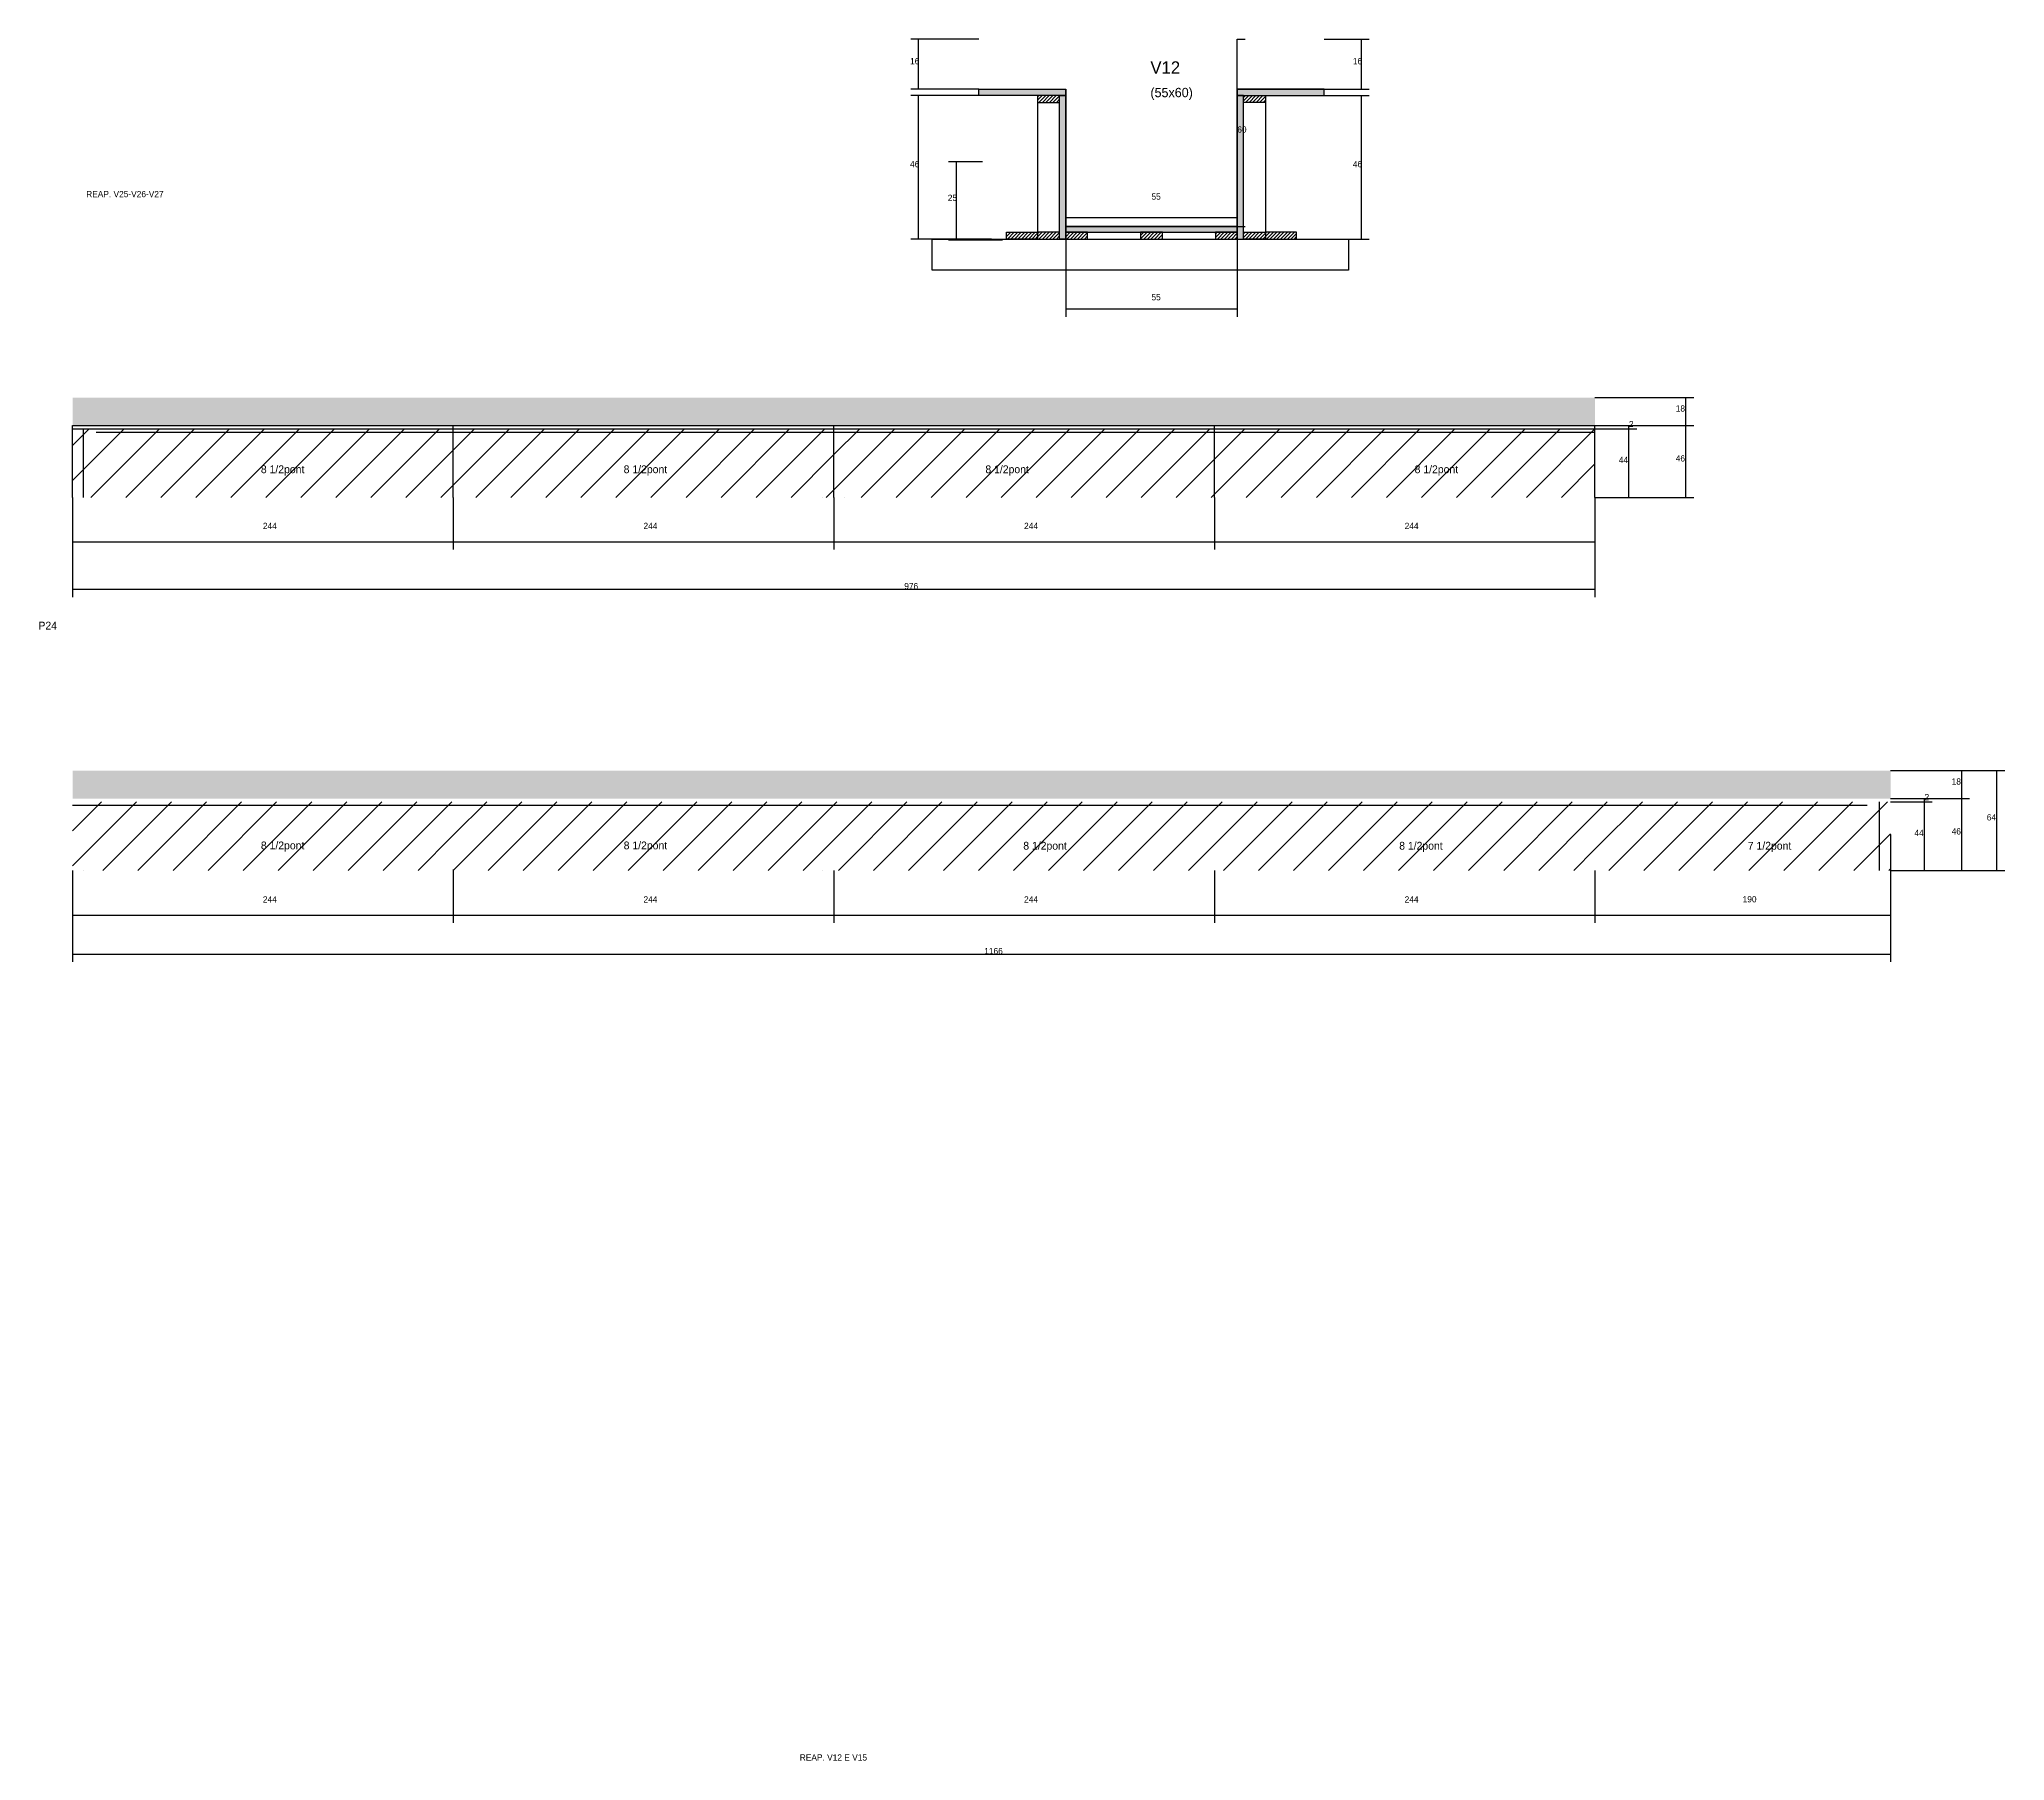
# Model space of a CAD drawing. Header units: metres. Extents: x -5578 to -4318, y 10977 to 12080.
import ezdxf

# ---------------------------------------------------------------- set-up
doc = ezdxf.new("R2010")
doc.units = ezdxf.units.M
for name, color, linetype in [('COTA', 4, 'Continuous'), ('Cota Seção (2x)', 4, 'Continuous'), ('Hachura', 253, 'Continuous'), ('Madeira', 126, 'Continuous'), ('NOMENCLATURA', 7, 'Continuous'), ('Painéis', 200, 'Continuous'), ('PONTALETE', 2, 'Continuous'), ('SARR_2.2x7', 40, 'Continuous'), ('Texto Seção', 7, 'Continuous')]:
    doc.layers.add(name, color=color, linetype=linetype)

msp = doc.modelspace()

# ---------------------------------------------------------------- hatches: boundary and pattern name
at = {"layer": 'COTA'}
h = msp.add_hatch(dxfattribs=at)
h.set_pattern_fill('AR-CONC', scale=0.03)
h.paths.add_polyline_path([(-5068.9, 11832.6), (-4580.9, 11832.6), (-4580.9, 11850.6), (-5556.9, 11850.6), (-5556.9, 11832.6)])
h = msp.add_hatch(dxfattribs=at)
h.set_pattern_fill('AR-CONC', scale=0.03)
h.paths.add_polyline_path([(-5068.9, 11593.5), (-4391.4, 11593.5), (-4391.4, 11611.5), (-5556.9, 11611.5), (-5556.9, 11593.5)])
at = {"layer": 'Hachura'}
h = msp.add_hatch(color=8, dxfattribs=at)
h.dxf.hatch_style = 1
h.paths.add_polyline_path([(-4975.8, 12044.2), (-4975.8, 12048.2), (-4975.8, 12048.2), (-4920.2, 12048.2), (-4920.2, 12048.2), (-4920.2, 12044.2), (-4920.2, 12044.2), (-4975.8, 12044.2)])
h = msp.add_hatch(color=8, dxfattribs=at)
h.dxf.hatch_style = 1
h.paths.add_polyline_path([(-4924.2, 12048.2), (-4920.2, 12048.2), (-4920.2, 12048.2), (-4920.2, 11952.2), (-4920.2, 11952.2), (-4924.2, 11952.2), (-4924.2, 11952.2), (-4924.2, 12048.2)])
h = msp.add_hatch(color=8, dxfattribs=at)
h.dxf.hatch_style = 1
h.paths.add_polyline_path([(-4806.2, 12048.2), (-4810.2, 12048.2), (-4810.2, 12048.2), (-4810.2, 11952.2), (-4810.2, 11952.2), (-4806.2, 11952.2), (-4806.2, 11952.2), (-4806.2, 12048.2)])
h = msp.add_hatch(color=8, dxfattribs=at)
h.dxf.hatch_style = 1
h.paths.add_polyline_path([(-4754.6, 12044.2), (-4754.6, 12048.2), (-4754.6, 12048.2), (-4810.2, 12048.2), (-4810.2, 12048.2), (-4810.2, 12044.2), (-4810.2, 12044.2), (-4754.6, 12044.2)])
h = msp.add_hatch(dxfattribs=at)
h.set_pattern_fill('ANSI31', scale=0.5)
h.paths.add_polyline_path([(-4924.2, 12039.8), (-4924.2, 12044.2), (-4924.2, 12044.2), (-4938.2, 12044.2), (-4938.2, 12044.2), (-4938.2, 12039.8), (-4938.2, 12039.8), (-4924.2, 12039.8)])
h = msp.add_hatch(dxfattribs=at)
h.set_pattern_fill('ANSI31', scale=0.5)
h.paths.add_polyline_path([(-4806.2, 12039.8), (-4806.2, 12044.2), (-4806.2, 12044.2), (-4792.2, 12044.2), (-4792.2, 12044.2), (-4792.2, 12039.8), (-4792.2, 12039.8), (-4806.2, 12039.8)])
h = msp.add_hatch(color=8, dxfattribs=at)
h.dxf.hatch_style = 1
h.paths.add_polyline_path([(-4810.2, 11956.6), (-4810.2, 11960.2), (-4810.2, 11960.2), (-4920.2, 11960.2), (-4920.2, 11960.2), (-4920.2, 11956.6), (-4920.2, 11956.6), (-4810.2, 11956.6)])
h = msp.add_hatch(dxfattribs=at)
h.set_pattern_fill('ANSI31', scale=0.5)
h.paths.add_polyline_path([(-4958.2, 11952.2), (-4958.2, 11956.6), (-4958.2, 11956.6), (-4938.2, 11956.6), (-4938.2, 11956.6), (-4938.2, 11952.2), (-4938.2, 11952.2), (-4958.2, 11952.2)])
h = msp.add_hatch(dxfattribs=at)
h.set_pattern_fill('ANSI31', scale=0.5)
h.paths.add_polyline_path([(-4924.2, 11952.2), (-4924.2, 11956.6), (-4924.2, 11956.6), (-4938.2, 11956.6), (-4938.2, 11956.6), (-4938.2, 11952.2), (-4938.2, 11952.2), (-4924.2, 11952.2)])
h = msp.add_hatch(dxfattribs=at)
h.set_pattern_fill('ANSI31', scale=0.5)
h.paths.add_polyline_path([(-4906.2, 11952.2), (-4906.2, 11956.6), (-4906.2, 11956.6), (-4920.2, 11956.6), (-4920.2, 11956.6), (-4920.2, 11952.2), (-4920.2, 11952.2), (-4906.2, 11952.2)])
h = msp.add_hatch(dxfattribs=at)
h.set_pattern_fill('ANSI31', scale=0.5)
h.paths.add_polyline_path([(-4858.2, 11952.2), (-4858.2, 11956.6), (-4858.2, 11956.6), (-4872.2, 11956.6), (-4872.2, 11956.6), (-4872.2, 11952.2), (-4872.2, 11952.2), (-4858.2, 11952.2)])
h = msp.add_hatch(dxfattribs=at)
h.set_pattern_fill('ANSI31', scale=0.5)
h.paths.add_polyline_path([(-4810.2, 11952.2), (-4810.2, 11956.6), (-4810.2, 11956.6), (-4824.2, 11956.6), (-4824.2, 11956.6), (-4824.2, 11952.2), (-4824.2, 11952.2), (-4810.2, 11952.2)])
h = msp.add_hatch(dxfattribs=at)
h.set_pattern_fill('ANSI31', scale=0.5)
h.paths.add_polyline_path([(-4806.2, 11952.2), (-4806.2, 11956.6), (-4806.2, 11956.6), (-4792.2, 11956.6), (-4792.2, 11956.6), (-4792.2, 11952.2), (-4792.2, 11952.2), (-4806.2, 11952.2)])
h = msp.add_hatch(dxfattribs=at)
h.set_pattern_fill('ANSI31', scale=0.5)
h.paths.add_polyline_path([(-4772.2, 11952.2), (-4772.2, 11956.6), (-4772.2, 11956.6), (-4792.2, 11956.6), (-4792.2, 11956.6), (-4792.2, 11952.2), (-4792.2, 11952.2), (-4772.2, 11952.2)])
h = msp.add_hatch(dxfattribs=at)
h.set_pattern_fill('ANSI31', scale=5)
h.paths.add_polyline_path([(-5312.9, 11786.6), (-5312.9, 11830.6), (-5556.9, 11830.6), (-5556.9, 11786.6)])
h = msp.add_hatch(dxfattribs=at)
h.set_pattern_fill('ANSI31', scale=5)
h.paths.add_polyline_path([(-5068.9, 11786.6), (-5068.9, 11830.6), (-5312.9, 11830.6), (-5312.9, 11786.6)])
h = msp.add_hatch(dxfattribs=at)
h.set_pattern_fill('ANSI31', scale=5)
h.paths.add_polyline_path([(-4824.9, 11786.6), (-4824.9, 11830.6), (-5068.9, 11830.6), (-5068.9, 11786.6)])
h = msp.add_hatch(dxfattribs=at)
h.set_pattern_fill('ANSI31', scale=5)
h.paths.add_polyline_path([(-4580.9, 11786.6), (-4580.9, 11830.6), (-4824.9, 11830.6), (-4824.9, 11786.6)])
h = msp.add_hatch(dxfattribs=at)
h.set_pattern_fill('ANSI31', scale=5)
h.paths.add_polyline_path([(-5556.9, 11591.5), (-5556.9, 11547.5), (-5312.9, 11547.5), (-5312.9, 11591.5)])
h = msp.add_hatch(dxfattribs=at)
h.set_pattern_fill('ANSI31', scale=5)
h.paths.add_polyline_path([(-5312.9, 11591.5), (-5312.9, 11547.5), (-5068.9, 11547.5), (-5068.9, 11591.5)])
h = msp.add_hatch(dxfattribs=at)
h.set_pattern_fill('ANSI31', scale=5)
h.paths.add_polyline_path([(-5068.9, 11591.5), (-5068.9, 11547.5), (-4824.9, 11547.5), (-4824.9, 11591.5)])
h = msp.add_hatch(dxfattribs=at)
h.set_pattern_fill('ANSI31', scale=5)
h.paths.add_polyline_path([(-4824.9, 11591.5), (-4824.9, 11547.5), (-4580.9, 11547.5), (-4580.9, 11591.5)])
h = msp.add_hatch(dxfattribs=at)
h.set_pattern_fill('ANSI31', scale=5)
h.paths.add_polyline_path([(-4391.4, 11547.5), (-4391.4, 11591.5), (-4580.9, 11591.5), (-4580.9, 11547.5)])

# ---------------------------------------------------------------- linework, layer by layer
at = {"layer": 'COTA'}
for p, q in [((-4975.8, 12080.2), (-5019.5, 12080.2)), ((-5014.5, 12048.2), (-5014.5, 12080.2)), ((-4754.6, 12080.2), (-4725.6, 12080.2)), ((-4730.6, 12048.2), (-4730.6, 12080.2)), ((-4975.8, 12048.2), (-5019.5, 12048.2)), ((-4754.6, 12048.2), (-4725.6, 12048.2)), ((-4975.8, 12044.2), (-5019.5, 12044.2)), ((-5014.5, 11952.2), (-5014.5, 12044.2)), ((-4754.6, 12044.2), (-4725.6, 12044.2)), ((-4730.6, 11952.2), (-4730.6, 12044.2)), ((-4973.5, 12001.6), (-4995.3, 12001.6)), ((-4990.3, 11951.5), (-4990.3, 12001.6)), ((-4967.8, 11952.2), (-5019.5, 11952.2)), ((-4960.7, 11951.5), (-4995.3, 11951.5)), ((-4920.2, 11952.2), (-4920.2, 11902.4)), ((-4810.2, 11952.2), (-4810.2, 11902.4)), ((-4772.2, 11952.2), (-4725.6, 11952.2)), ((-4920.2, 11907.4), (-4810.2, 11907.4)), ((-4580.9, 11850.6), (-4517.6, 11850.6)), ((-4522.6, 11832.6), (-4522.6, 11850.6)), ((-4580.9, 11832.6), (-4517.6, 11832.6)), ((-4580.9, 11832.6), (-4517.6, 11832.6)), ((-4580.9, 11832.6), (-4554.1, 11832.6)), ((-4559.1, 11830.6), (-4559.1, 11832.6)), ((-4522.6, 11786.6), (-4522.6, 11832.6)), ((-4580.9, 11830.6), (-4554.1, 11830.6)), ((-4580.9, 11830.6), (-4554.1, 11830.6)), ((-4559.1, 11786.6), (-4559.1, 11830.6)), ((-5556.9, 11786.6), (-5556.9, 11753.2)), ((-5556.9, 11786.6), (-5556.9, 11722.7)), ((-5312.9, 11786.6), (-5312.9, 11753.2)), ((-5312.9, 11786.6), (-5312.9, 11753.2)), ((-5068.9, 11786.6), (-5068.9, 11753.2)), ((-5068.9, 11786.6), (-5068.9, 11753.2)), ((-4824.9, 11786.6), (-4824.9, 11753.2)), ((-4824.9, 11786.6), (-4824.9, 11753.2)), ((-4580.9, 11786.6), (-4580.9, 11722.7)), ((-4580.9, 11786.6), (-4580.9, 11753.2)), ((-4580.9, 11786.6), (-4517.6, 11786.6)), ((-4580.9, 11786.6), (-4554.1, 11786.6)), ((-5556.9, 11758.2), (-5312.9, 11758.2)), ((-5312.9, 11758.2), (-5068.9, 11758.2)), ((-5068.9, 11758.2), (-4824.9, 11758.2)), ((-4824.9, 11758.2), (-4580.9, 11758.2)), ((-5556.9, 11727.7), (-4580.9, 11727.7)), ((-4391.4, 11611.5), (-4340.7, 11611.5)), ((-4391.4, 11611.5), (-4318.2, 11611.5)), ((-4345.7, 11593.5), (-4345.7, 11611.5)), ((-4323.2, 11547.5), (-4323.2, 11611.5)), ((-4391.4, 11593.5), (-4340.7, 11593.5)), ((-4391.4, 11593.5), (-4340.7, 11593.5)), ((-4391.4, 11593.5), (-4364.6, 11593.5)), ((-4369.6, 11591.5), (-4369.6, 11593.5)), ((-4345.7, 11547.5), (-4345.7, 11593.5)), ((-4391.4, 11591.5), (-4364.6, 11591.5)), ((-4391.4, 11591.5), (-4364.6, 11591.5)), ((-4369.6, 11547.5), (-4369.6, 11591.5)), ((-4391.4, 11570.5), (-4391.4, 11488.8)), ((-5556.9, 11547.5), (-5556.9, 11513.9)), ((-5556.9, 11547.5), (-5556.9, 11488.8)), ((-5312.9, 11548), (-5312.9, 11513.9)), ((-5312.9, 11548), (-5312.9, 11513.9)), ((-5068.9, 11547.5), (-5068.9, 11513.9)), ((-5068.9, 11547.5), (-5068.9, 11513.9)), ((-4824.9, 11547.5), (-4824.9, 11513.9)), ((-4824.9, 11547.5), (-4824.9, 11513.9)), ((-4580.9, 11547.5), (-4580.9, 11513.9)), ((-4580.9, 11547.5), (-4580.9, 11513.9)), ((-4391.4, 11547.5), (-4340.7, 11547.5)), ((-4391.4, 11547.5), (-4318.2, 11547.5)), ((-4391.4, 11547.5), (-4391.4, 11513.9)), ((-4391.4, 11547.5), (-4364.6, 11547.5)), ((-5556.9, 11518.9), (-5312.9, 11518.9)), ((-5312.9, 11518.9), (-5068.9, 11518.9)), ((-5068.9, 11518.9), (-4824.9, 11518.9)), ((-4824.9, 11518.9), (-4580.9, 11518.9)), ((-4580.9, 11518.9), (-4391.4, 11518.9)), ((-5556.9, 11493.8), (-4391.4, 11493.8))]:
    msp.add_line(p, q, dxfattribs=at)
at = {"layer": 'Cota Seção (2x)'}
for p, q in [((-4810.2, 11960.2), (-4810.2, 12080.2)), ((-4810.2, 12080.2), (-4805.2, 12080.2)), ((-4920.2, 11960.2), (-4920.2, 11970.9)), ((-4810.2, 11960.2), (-4810.2, 11970.9)), ((-4920.2, 11965.9), (-4810.2, 11965.9)), ((-4810.2, 11960.2), (-4805.2, 11960.2))]:
    msp.add_line(p, q, dxfattribs=at)
at = {"layer": 'Madeira'}
for points in [[(-4924.2, 12039.8), (-4924.2, 12044.2), (-4938.2, 12044.2), (-4938.2, 12039.8)], [(-4924.2, 12044.2), (-4938.2, 12044.2), (-4938.2, 11952.2), (-4924.2, 11952.2)], [(-4806.2, 12039.8), (-4806.2, 12044.2), (-4792.2, 12044.2), (-4792.2, 12039.8)], [(-4806.2, 12044.2), (-4792.2, 12044.2), (-4792.2, 11952.2), (-4806.2, 11952.2)], [(-4738.8, 11932.2), (-5005.9, 11932.2), (-5005.9, 11952.2), (-4738.8, 11952.2)], [(-4958.2, 11952.2), (-4958.2, 11956.6), (-4938.2, 11956.6), (-4938.2, 11952.2)], [(-4924.2, 11952.2), (-4924.2, 11956.6), (-4938.2, 11956.6), (-4938.2, 11952.2)], [(-4906.2, 11952.2), (-4906.2, 11956.6), (-4920.2, 11956.6), (-4920.2, 11952.2)], [(-4858.2, 11952.2), (-4858.2, 11956.6), (-4872.2, 11956.6), (-4872.2, 11952.2)], [(-4810.2, 11952.2), (-4810.2, 11956.6), (-4824.2, 11956.6), (-4824.2, 11952.2)], [(-4806.2, 11952.2), (-4806.2, 11956.6), (-4792.2, 11956.6), (-4792.2, 11952.2)], [(-4772.2, 11952.2), (-4772.2, 11956.6), (-4792.2, 11956.6), (-4792.2, 11952.2)]]:
    msp.add_lwpolyline(points, close=True, dxfattribs=at)
at = {"layer": 'Painéis'}
for p, q in [((-4975.8, 12048.2), (-4920.2, 12048.2)), ((-4975.8, 12044.2), (-4975.8, 12048.2)), ((-4920.2, 12044.2), (-4920.2, 12048.2)), ((-4810.2, 12048.2), (-4754.6, 12048.2)), ((-4810.2, 12044.2), (-4810.2, 12048.2)), ((-4754.6, 12044.2), (-4754.6, 12048.2)), ((-4920.2, 11952.2), (-4920.2, 12044.2)), ((-4810.2, 11952.2), (-4810.2, 12044.2)), ((-4920.2, 11960.2), (-4810.2, 11960.2)), ((-4920.2, 11956.6), (-4920.2, 11960.2)), ((-4810.2, 11956.6), (-4810.2, 11960.2)), ((-5556.9, 11832.6), (-4580.9, 11832.6)), ((-5556.9, 11786.6), (-5556.9, 11832.6)), ((-5312.9, 11786.6), (-5312.9, 11832.6)), ((-5068.9, 11786.6), (-5068.9, 11832.6)), ((-4824.9, 11786.6), (-4824.9, 11832.6)), ((-4580.9, 11786.6), (-4580.9, 11832.6)), ((-5556.9, 11830.6), (-5068.9, 11830.6)), ((-5556.9, 11786.6), (-5556.9, 11830.6)), ((-5068.9, 11830.6), (-4824.9, 11830.6)), ((-5068.9, 11830.6), (-4580.9, 11830.6))]:
    msp.add_line(p, q, dxfattribs=at)
for points in [[(-4975.8, 12044.2), (-4975.8, 12048.2), (-4920.2, 12048.2), (-4920.2, 12044.2)], [(-4754.6, 12044.2), (-4754.6, 12048.2), (-4810.2, 12048.2), (-4810.2, 12044.2)], [(-4924.2, 12044.2), (-4920.2, 12044.2), (-4920.2, 11952.2), (-4924.2, 11952.2)], [(-4806.2, 12044.2), (-4810.2, 12044.2), (-4810.2, 11952.2), (-4806.2, 11952.2)], [(-4810.2, 11956.6), (-4810.2, 11960.2), (-4920.2, 11960.2), (-4920.2, 11956.6)]]:
    msp.add_lwpolyline(points, close=True, dxfattribs=at)
at = {"layer": 'SARR_2.2x7'}
for p, q in [((-5549.9, 11786.6), (-5549.9, 11830.6)), ((-5541.9, 11828.4), (-5312.9, 11828.4)), ((-5312.9, 11828.4), (-5068.9, 11828.4)), ((-5068.9, 11828.4), (-4824.9, 11828.4)), ((-4824.9, 11828.4), (-4580.9, 11828.4)), ((-5549.9, 11786.6), (-5549.9, 11786.6)), ((-5075.9, 11786.6), (-5075.9, 11786.6)), ((-5061.9, 11786.6), (-5061.9, 11786.6)), ((-5556.9, 11589.3), (-5312.9, 11589.3)), ((-5312.9, 11589.3), (-5068.9, 11589.3)), ((-5068.9, 11589.3), (-4824.9, 11589.3)), ((-4824.9, 11589.3), (-4580.9, 11589.3)), ((-4580.9, 11589.3), (-4406.4, 11589.3)), ((-4398.4, 11547.5), (-4398.4, 11591.5)), ((-5549.9, 11547.5), (-5549.9, 11547.5)), ((-5075.9, 11547.5), (-5075.9, 11547.5))]:
    msp.add_line(p, q, dxfattribs=at)

# ---------------------------------------------------------------- texts
at = {"layer": 'COTA'}
for s, p in [('16', (-5020, 12064.2)), ('16', (-4736.1, 12064.2)), ('46', (-5020, 11998.2)), ('46', (-4736.1, 11998.2)), ('25', (-4995.8, 11976.6)), ('55', (-4865.2, 11912.9)), ('18', (-4529.1, 11841.6)), ('2', (-4559.1, 11831.6)), ('44', (-4565.6, 11808.6)), ('46', (-4529.1, 11809.6)), ('244', (-5434.9, 11766.3)), ('244', (-5190.9, 11766.3)), ('244', (-4946.9, 11766.3)), ('244', (-4702.9, 11766.3)), ('976', (-5023.7, 11727.7)), ('18', (-4352.2, 11602.5)), ('2', (-4369.6, 11592.5)), ('64', (-4329.7, 11579.5)), ('44', (-4376.1, 11569.5)), ('46', (-4352.2, 11570.5)), ('244', (-5434.9, 11526.9)), ('244', (-5190.9, 11526.9)), ('244', (-4946.9, 11526.9)), ('244', (-4702.9, 11526.9)), ('190', (-4486.2, 11527)), ('1166', (-4972.4, 11493.8))]:
    msp.add_text(s, height=4, dxfattribs=at).set_placement(p)
at = {"layer": 'Cota Seção (2x)'}
for s, p in [('60', (-4810.2, 12020.4)), ('55', (-4865.2, 11977.4))]:
    msp.add_text(s, height=4, dxfattribs=at).set_placement(p)
at = {"layer": 'NOMENCLATURA'}
for s, p in [('8 1/2pont', (-5436.2, 11802.1)), ('8 1/2pont', (-5203.6, 11802.1)), ('8 1/2pont', (-4971.7, 11802.1)), ('8 1/2pont', (-4696.5, 11802.1)), ('P24', (-5578.8, 11701.9)), ('8 1/2pont', (-5436.2, 11561)), ('8 1/2pont', (-5203.6, 11561)), ('8 1/2pont', (-4947.4, 11560.8)), ('8 1/2pont', (-4706.4, 11560.8)), ('7 1/2pont', (-4482.9, 11560.8))]:
    msp.add_text(s, height=5, dxfattribs=at).set_placement(p)
at = {"layer": 'PONTALETE'}
for s, p in [('REAP. V25-V26-V27', (-5548.2, 11979)), ('REAP. V12 E V15', (-5090.7, 10976.9))]:
    msp.add_text(s, height=4, dxfattribs=at).set_placement(p)
at = {"layer": 'Texto Seção'}
for s, height, p in [('V12', 8, (-4865.9, 12058.1)), ('(55x60)', 6, (-4865.9, 12043.1))]:
    msp.add_text(s, height=height, dxfattribs=at).set_placement(p)

doc.saveas('drawing.dxf')
